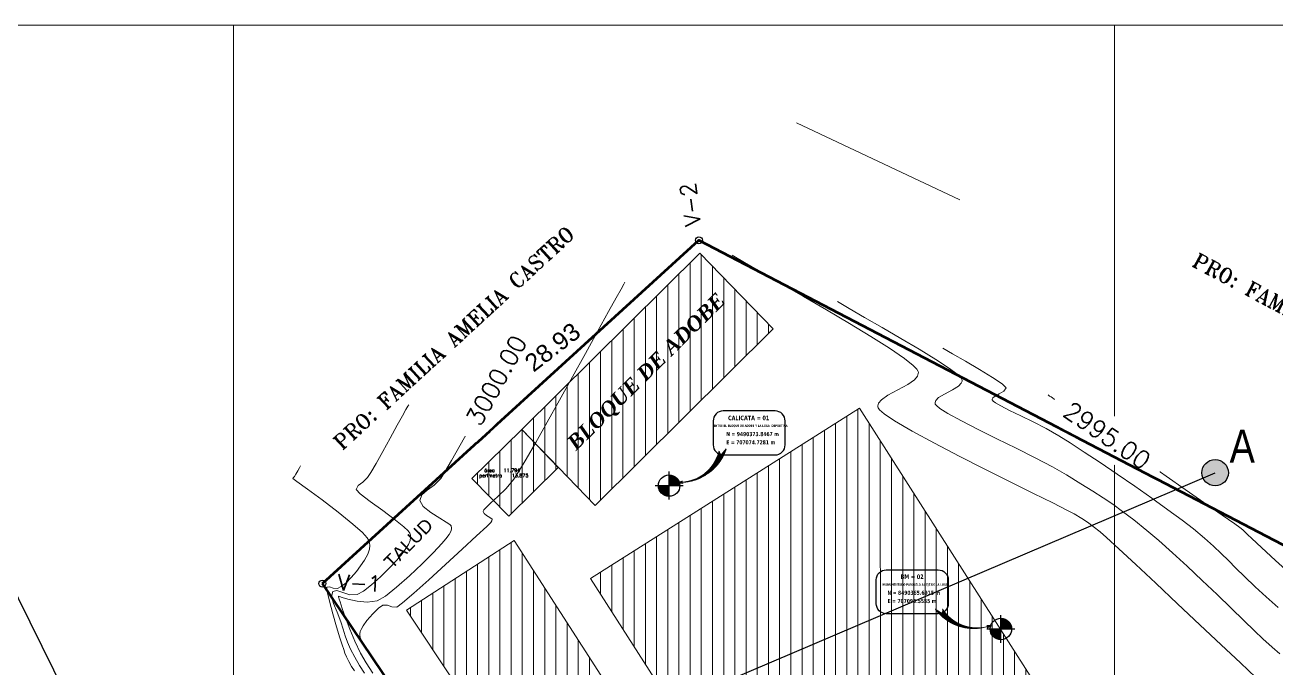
# Model space of a CAD drawing. Header units: metres. Extents: x 699753 to 708012, y 8489657 to 8490746.
# Drawn here: x 700920.5 to 700991.5, y 8490295.2 to 8490331.7 of the extents above; entities that cross this region are included whole.
import ezdxf
from ezdxf.enums import TextEntityAlignment as Align

# ---------------------------------------------------------------- set-up
doc = ezdxf.new("R2010")
doc.units = ezdxf.units.M
for name, color, linetype, lineweight in [('auxiliar', 1, 'Continuous', 9), ('BLOQUES', 7, 'Continuous', 60), ('COTAS', 40, 'Continuous', 5), ('detalles', 84, 'Continuous', 25), ('V-INTEREG', 5, 'Continuous', 5)]:
    doc.layers.add(name, color=color, linetype=linetype, lineweight=lineweight)
for name, color, linetype in [('C-ANNO-MATC-TEXT', 150, 'Continuous'), ('C-PROP-BRNG', 92, 'Continuous'), ('C-PROP-TEXT', 92, 'Continuous'), ('C-ROAD-TEXT', 11, 'Continuous'), ('C-SSWR-PIPE-PATT', 7, 'Continuous'), ('C-STRM-STRC', 170, 'Continuous'), ('C-TOPO', 7, 'Continuous'), ('C-TOPO-MAJR', 9, 'Continuous'), ('CALLES', 7, 'Continuous'), ('V-SITE-VEGE', 80, 'Continuous')]:
    doc.layers.add(name, color=color, linetype=linetype)
doc.styles.add('COTAS', font='arial.ttf')
doc.styles.add('MtXpl_Palatino_Linot', font='')
doc.styles.add('MtXpl_Verdana', font='')
doc.styles.add('ROMANT', font='romant.shx')
doc.styles.get("Standard").update_dxf_attribs({"font": 'simplex.shx'})
doc.styles.get('MtXpl_Palatino_Linot').set_extended_font_data('Palatino Linotype', italic=True, bold=True)
doc.styles.get('MtXpl_Verdana').set_extended_font_data('Verdana', bold=True)
pattern_1 = [(90, (-6116.1554, 124.0174), (-0.635, 0), [])]

# ---------------------------------------------------------------- blocks, each defined once
blk = doc.blocks.new('bm')
for p, q in [((0, -0.13), (0, 0.13)), ((-0.13, 0), (0.13, 0))]:
    blk.add_line(p, q)
at = {"const_width": 0.1}
for points in [[(-0.05, 0, 0.414214), (0, -0.05, 1)], [(0.05, 0, 0.414214), (0, 0.05, 1)]]:
    blk.add_lwpolyline(points, format="xyb", dxfattribs=at)
blk.add_circle((0, 0), 0.1)

msp = doc.modelspace()

# ---------------------------------------------------------------- hatches: boundary and pattern name
at = {"layer": 'BLOQUES', "lineweight": 0}
h = msp.add_hatch(dxfattribs=at)
h.set_pattern_fill('ANSI31', color=256, scale=0.2, angle=45)
h.set_pattern_definition(pattern_1)
h.paths.add_polyline_path([(700963.862, 8490278.166), (700959.837, 8490275.388), (700957.809, 8490278.44), (700956.21, 8490277.337), (700942.151, 8490298.488), (700948.269, 8490302.432)])
h.paths.add_polyline_path([(700963.097, 8490291.374), (700974.342, 8490293.422), (700974.104, 8490294.727), (700962.859, 8490292.679)], flags=24)
h.paths.add_polyline_path([(700956.889, 8490283.982), (700950.012, 8490294.225), (700948.598, 8490293.275), (700955.475, 8490283.032)], flags=24)
at = {"layer": 'V-INTEREG', "lineweight": 0}
h = msp.add_hatch(dxfattribs=at)
h.set_pattern_fill('ANSI31', color=8, scale=0.027191, angle=-193.68898, style=0)
h.set_pattern_definition([(211.311025, (700958.4820914, 8490301.949745), (0.0017663499, -0.0029038762), [])])
edge = h.paths.add_edge_path()
edge.add_line((700960.293, 8490307.642), (700960, 8490307.288))
edge.add_line((700960, 8490307.288), (700959.893, 8490307.518))
edge.add_arc((700957.642, 8490308.05), 2.313, 273.12699, 346.69952, ccw=False)
edge.add_arc((700957.672, 8490308.495), 2.757, 272.00472, 341.98112)
h.paths.add_polyline_path([(700957.824, 8490305.814), (700957.768, 8490305.74), (700957.847, 8490305.676), (700957.572, 8490305.712)])
h = msp.add_hatch(dxfattribs=at)
h.set_pattern_fill('ANSI31', color=8, scale=0.027191, angle=-212.68319, style=0)
h.set_pattern_definition([(192.31681, (700976.0441854, 8490293.741239), (0.0007250424, -0.003320663), [])])
edge = h.paths.add_edge_path()
edge.add_line((700972.16, 8490298.534), (700972.553, 8490298.295))
edge.add_line((700972.553, 8490298.295), (700972.579, 8490298.547))
edge.add_arc((700974.534, 8490299.783), 2.313, 212.2947, 285.86723)
edge.add_arc((700974.361, 8490300.194), 2.757, 217.0131, 286.98949, ccw=False)
h.paths.add_polyline_path([(700975.089, 8490297.609), (700975.167, 8490297.557), (700975.113, 8490297.471), (700975.362, 8490297.595)])

# ---------------------------------------------------------------- linework, layer by layer
at = {"flags": 128}
msp.add_lwpolyline([(700969.001, 8490253.084), (700948.205, 8490242.169), (700904.075, 8490331.706)], dxfattribs=at)
at = {"layer": 'BLOQUES', "lineweight": 0, "flags": 128}
for points in [[(700962.956, 8490314.449), (700952.854, 8490304.427), (700948.694, 8490308.732), (700958.796, 8490318.755)], [(700952.598, 8490300.279), (700968.767, 8490274.995), (700983.509, 8490285.394), (700967.856, 8490309.941)], [(700950.765, 8490306.588), (700947.953, 8490303.823), (700945.863, 8490305.948), (700948.694, 8490308.732)]]:
    msp.add_lwpolyline(points, close=True, dxfattribs=at)
msp.add_lwpolyline([(700963.862, 8490278.166), (700959.837, 8490275.388), (700957.809, 8490278.44), (700956.21, 8490277.337), (700942.151, 8490298.488), (700948.269, 8490302.432), (700963.862, 8490278.166)], dxfattribs=at)
at = {"layer": 'C-ANNO-MATC-TEXT', "lineweight": 9}
for p, q in [((700902.329, 8490331.706), (701062.329, 8490331.706)), ((700932.329, 8490201.706), (700932.329, 8490331.706)), ((700982.329, 8490201.706), (700982.329, 8490331.706))]:
    msp.add_line(p, q, dxfattribs=at)
at = {"layer": 'C-ROAD-TEXT', "color": 4, "linetype": 'Continuous', "lineweight": -3}
for points, elevation in [([(700959.556, 8490309.223), (700959.556, 8490307.865, 0.414214), (700960.123, 8490307.298), (700963.074, 8490307.298, 0.414214), (700963.641, 8490307.865), (700963.641, 8490309.223, 0.414214), (700963.074, 8490309.789), (700960.123, 8490309.789, 0.414214)], -3505.372), ([(700972.898, 8490300.204), (700972.898, 8490298.846, -0.414214), (700972.331, 8490298.28), (700969.38, 8490298.28, -0.414214), (700968.813, 8490298.846), (700968.813, 8490300.204, -0.414214), (700969.38, 8490300.77), (700972.331, 8490300.77, -0.414214)], -507.09)]:
    msp.add_lwpolyline(points, format="xyb", close=True, dxfattribs=dict(at, elevation=elevation))
at = {"layer": 'C-SSWR-PIPE-PATT'}
for centre in [(700958.749, 8490319.48), (700937.38, 8490299.985), (700937.38, 8490299.985)]:
    msp.add_circle(centre, 0.196, dxfattribs=at)
at = {"layer": 'C-TOPO', "color": 132, "linetype": 'Continuous', "lineweight": 0, "true_color": 0x00b8b8, "flags": 128}
for points, elevation in [([(700990.357, 8490294.665), (700989.48, 8490295.492), (700988.397, 8490296.514), (700987.184, 8490297.656), (700985.919, 8490298.846), (700984.679, 8490300.009), (700983.543, 8490301.072), (700982.586, 8490301.962), (700981.888, 8490302.604), (700981.526, 8490302.925), (700981.128, 8490303.238), (700980.808, 8490303.468), (700980.477, 8490303.683), (700980.046, 8490303.949), (700979.635, 8490304.167), (700978.833, 8490304.568), (700977.73, 8490305.113), (700976.416, 8490305.762), (700974.982, 8490306.479), (700973.518, 8490307.223), (700972.113, 8490307.956), (700970.859, 8490308.64), (700969.845, 8490309.236), (700969.267, 8490309.623), (700969.001, 8490309.849), (700968.913, 8490309.963), (700968.899, 8490310.009), (700968.899, 8490310.084), (700968.945, 8490310.228), (700969.113, 8490310.431), (700969.473, 8490310.684), (700970.042, 8490310.986), (700970.613, 8490311.292), (700970.977, 8490311.552), (700971.15, 8490311.763), (700971.2, 8490311.913), (700971.202, 8490311.992), (700971.19, 8490312.039), (700971.119, 8490312.156), (700970.9, 8490312.38), (700970.421, 8490312.762), (700969.571, 8490313.349), (700968.504, 8490314.028), (700967.288, 8490314.766), (700965.99, 8490315.532), (700964.678, 8490316.293), (700963.419, 8490317.017), (700962.281, 8490317.671), (700961.332, 8490318.225), (700960.638, 8490318.645)], 2998), ([(700954.551, 8490317.101), (700954.484, 8490316.981), (700954.331, 8490316.708), (700954.058, 8490316.218), (700953.626, 8490315.439), (700952.999, 8490314.303), (700952.304, 8490313.046), (700951.574, 8490311.727), (700950.84, 8490310.407), (700950.135, 8490309.146), (700949.491, 8490308.006), (700948.94, 8490307.047), (700948.513, 8490306.329), (700948.244, 8490305.913), (700947.808, 8490305.397), (700947.344, 8490304.937), (700946.924, 8490304.551), (700946.668, 8490304.308), (700946.549, 8490304.17), (700946.512, 8490304.102), (700946.508, 8490304.075), (700946.517, 8490304.035), (700946.565, 8490303.959), (700946.69, 8490303.854), (700946.885, 8490303.739), (700947.02, 8490303.653), (700946.994, 8490303.553), (700946.933, 8490303.453), (700946.707, 8490303.237), (700946.129, 8490302.697), (700945.314, 8490301.94), (700944.372, 8490301.074), (700943.418, 8490300.206), (700942.563, 8490299.443), (700941.921, 8490298.892), (700941.604, 8490298.659), (700941.323, 8490298.666), (700941.071, 8490298.76), (700940.802, 8490298.756), (700940.561, 8490298.588), (700940.24, 8490298.275), (700939.91, 8490297.892), (700939.689, 8490297.586), (700939.572, 8490297.384), (700939.526, 8490297.27), (700939.515, 8490297.222), (700939.508, 8490297.166), (700939.506, 8490297.064), (700939.529, 8490296.927), (700939.6, 8490296.759), (700939.731, 8490296.545), (700939.885, 8490296.287), (700940.08, 8490295.972), (700940.468, 8490295.384), (700940.983, 8490294.618)], 2999), ([(700991.718, 8490296), (700991.274, 8490296.375), (700990.746, 8490296.851), (700990.276, 8490297.298), (700989.666, 8490297.89), (700988.947, 8490298.59), (700988.152, 8490299.36), (700987.313, 8490300.166), (700986.463, 8490300.97), (700985.634, 8490301.736), (700984.858, 8490302.428), (700984.168, 8490303.009), (700983.424, 8490303.601), (700982.796, 8490304.082), (700982.232, 8490304.49), (700981.682, 8490304.865), (700981.096, 8490305.242), (700980.423, 8490305.662), (700979.612, 8490306.161), (700978.807, 8490306.622), (700977.833, 8490307.133), (700976.759, 8490307.671), (700975.656, 8490308.214), (700974.594, 8490308.74), (700973.642, 8490309.225), (700972.87, 8490309.649), (700972.43, 8490309.927), (700972.226, 8490310.094), (700972.159, 8490310.182), (700972.147, 8490310.218), (700972.149, 8490310.279), (700972.195, 8490310.393), (700972.354, 8490310.553), (700972.678, 8490310.752), (700973.148, 8490310.995), (700973.475, 8490311.198), (700973.637, 8490311.364), (700973.687, 8490311.483), (700973.69, 8490311.546), (700973.679, 8490311.586), (700973.612, 8490311.684), (700973.406, 8490311.878), (700972.962, 8490312.211), (700972.187, 8490312.72), (700971.24, 8490313.299), (700970.199, 8490313.913), (700969.139, 8490314.526), (700968.137, 8490315.102), (700967.27, 8490315.606), (700966.616, 8490316.001)], 2997), ([(700991.618, 8490298.628), (700990.936, 8490299.241), (700990.313, 8490299.813), (700989.716, 8490300.383), (700989.227, 8490300.866), (700988.802, 8490301.294), (700988.393, 8490301.699), (700987.955, 8490302.113), (700987.443, 8490302.566), (700986.81, 8490303.092), (700986.166, 8490303.591), (700985.367, 8490304.181), (700984.458, 8490304.831), (700983.482, 8490305.513), (700982.485, 8490306.198), (700981.512, 8490306.855), (700980.606, 8490307.456), (700979.814, 8490307.972), (700979.178, 8490308.372), (700978.458, 8490308.787), (700977.722, 8490309.172), (700977.016, 8490309.52), (700976.384, 8490309.825), (700975.874, 8490310.082), (700975.582, 8490310.249), (700975.448, 8490310.35), (700975.403, 8490310.405), (700975.396, 8490310.428), (700975.398, 8490310.466), (700975.436, 8490310.537), (700975.556, 8490310.636), (700975.784, 8490310.76), (700976.06, 8490310.918), (700976.177, 8490311.101), (700975.96, 8490311.328), (700975.416, 8490311.695), (700974.676, 8490312.143), (700973.872, 8490312.61), (700973.134, 8490313.036), (700972.593, 8490313.358)], 2996), ([(700942.276, 8490310.144), (700942.229, 8490310.061), (700942.121, 8490309.868), (700941.929, 8490309.522), (700941.631, 8490308.982), (700941.219, 8490308.237), (700940.803, 8490307.488), (700940.424, 8490306.815), (700940.125, 8490306.296), (700939.946, 8490306.011), (700939.667, 8490305.75), (700939.409, 8490305.56), (700939.304, 8490305.332), (700939.53, 8490305.077), (700940.082, 8490304.65), (700940.801, 8490304.13), (700941.528, 8490303.595), (700942.007, 8490303.211), (700942.254, 8490302.975), (700942.346, 8490302.852), (700942.366, 8490302.802), (700942.379, 8490302.736), (700942.388, 8490302.61), (700942.364, 8490302.433), (700942.271, 8490302.208), (700942.084, 8490301.924), (700941.849, 8490301.607), (700941.587, 8490301.294), (700941.176, 8490300.86), (700940.682, 8490300.378), (700940.17, 8490299.92), (700939.706, 8490299.558), (700939.356, 8490299.365), (700938.942, 8490299.356), (700938.542, 8490299.483), (700938.2, 8490299.593), (700937.962, 8490299.532), (700937.901, 8490299.257), (700938.011, 8490298.854), (700938.21, 8490298.36), (700938.418, 8490297.813), (700938.552, 8490297.397), (700938.676, 8490297.025), (700938.812, 8490296.66), (700938.983, 8490296.266), (700939.212, 8490295.805), (700939.48, 8490295.332), (700939.761, 8490294.899)], 3001), ([(700936.139, 8490306.666), (700936.121, 8490306.635), (700936.075, 8490306.553), (700935.99, 8490306.4), (700935.875, 8490306.196), (700935.797, 8490306.06), (700935.744, 8490306.009), (700935.703, 8490305.96), (700935.935, 8490305.79), (700936.536, 8490305.354), (700937.361, 8490304.743), (700938.268, 8490304.049), (700939.112, 8490303.363), (700939.646, 8490302.881), (700939.916, 8490302.588), (700940.016, 8490302.437), (700940.039, 8490302.377), (700940.054, 8490302.301), (700940.066, 8490302.152), (700940.044, 8490301.934), (700939.953, 8490301.653), (700939.767, 8490301.317), (700939.538, 8490300.995), (700939.307, 8490300.684), (700939.017, 8490300.329), (700938.72, 8490300.038), (700938.447, 8490299.828), (700938.232, 8490299.717), (700937.994, 8490299.729), (700937.779, 8490299.805), (700937.631, 8490299.789), (700937.651, 8490299.538), (700937.78, 8490298.987), (700937.974, 8490298.274), (700938.188, 8490297.535), (700938.377, 8490296.905), (700938.498, 8490296.52), (700938.587, 8490296.245), (700938.661, 8490296.03), (700938.748, 8490295.822), (700938.876, 8490295.564), (700939.036, 8490295.287), (700939.209, 8490295.03)], 3002)]:
    msp.add_lwpolyline(points, dxfattribs=dict(at, elevation=elevation))
at = {"layer": 'C-TOPO', "color": 20, "linetype": 'Continuous', "lineweight": 0, "flags": 128}
for points, elevation in [([(700948.413, 8490313.623), (700948.347, 8490313.504), (700948.197, 8490313.236), (700947.936, 8490312.768), (700947.534, 8490312.041), (700946.968, 8490311.017), (700946.367, 8490309.931), (700945.766, 8490308.85), (700945.203, 8490307.843), (700944.712, 8490306.981), (700944.331, 8490306.331), (700944.095, 8490305.962), (700943.714, 8490305.58), (700943.319, 8490305.299), (700943.015, 8490305.035), (700942.906, 8490304.703), (700943.099, 8490304.374), (700943.531, 8490304.033), (700944.046, 8490303.709), (700944.411, 8490303.482), (700944.605, 8490303.339), (700944.678, 8490303.261), (700944.693, 8490303.228), (700944.702, 8490303.176), (700944.704, 8490303.08), (700944.669, 8490302.946), (700944.569, 8490302.772), (700944.391, 8490302.53), (700944.159, 8490302.265), (700943.68, 8490301.763), (700943.039, 8490301.118), (700942.315, 8490300.425), (700941.593, 8490299.78), (700940.954, 8490299.278), (700940.48, 8490299.012), (700939.928, 8490298.938), (700939.348, 8490298.993), (700938.825, 8490299.112), (700938.505, 8490299.208), (700938.352, 8490299.259), (700938.301, 8490299.274), (700938.293, 8490299.274), (700938.29, 8490299.267), (700938.294, 8490299.238), (700938.312, 8490299.177), (700938.338, 8490299.105), (700938.385, 8490298.955), (700938.507, 8490298.581), (700938.694, 8490298.043), (700938.937, 8490297.402), (700939.225, 8490296.716), (700939.549, 8490296.046), (700939.87, 8490295.48), (700940.237, 8490294.896)], 3000), ([(700992.436, 8490300.423), (700991.475, 8490301.308), (700990.678, 8490302.041), (700990.12, 8490302.553), (700989.879, 8490302.775), (700989.729, 8490302.921), (700989.61, 8490303.038), (700989.452, 8490303.175), (700989.157, 8490303.384), (700988.446, 8490303.879), (700987.412, 8490304.597), (700986.149, 8490305.471), (700984.749, 8490306.439), (700983.308, 8490307.434), (700981.918, 8490308.394), (700980.673, 8490309.254), (700979.666, 8490309.948), (700978.992, 8490310.413), (700978.744, 8490310.584), (700978.693, 8490310.611), (700978.645, 8490310.638), (700978.605, 8490310.678), (700978.571, 8490310.715)], 2995)]:
    msp.add_lwpolyline(points, dxfattribs=dict(at, elevation=elevation))
at = {"layer": 'C-TOPO-MAJR', "color": 5, "linetype": 'Continuous', "lineweight": 9, "flags": 128}
msp.add_lwpolyline([(700964.284, 8490326.155), (700973.552, 8490321.775)], dxfattribs=at)
at = {"layer": 'V-SITE-VEGE', "flags": 128}
msp.add_lwpolyline([(700969.001, 8490253.084), (700937.38, 8490299.985), (700958.749, 8490319.48), (701024.289, 8490285.295), (700969.001, 8490253.084)], dxfattribs=at)

# ---------------------------------------------------------------- block references
at = {"layer": 'detalles', "linetype": 'Continuous', "xscale": 6.096, "yscale": 6.096, "zscale": 6.096}
for p in [(700957.057, 8490305.553), (700975.885, 8490297.411, 2998.282)]:
    msp.add_blockref('bm', p, dxfattribs=at)

# ---------------------------------------------------------------- texts
for s, p in [('         perímetro   13.875', (700944.943, 8490306.025)), ('área   11.794', (700946.571, 8490306.32))]:
    msp.add_text(s, height=0.2).set_placement(p)
at = {"layer": 'auxiliar', "char_height": 0.9, "attachment_point": 5}
for s, insert, rotation in [('\\A1;V-2', (700958.263, 8490321.51), 97.68051), ('\\A1;V-1', (700939.482, 8490300.018), 357.71533)]:
    msp.add_mtext(s, dxfattribs=dict(at, insert=insert, rotation=rotation))
at = {"layer": 'C-PROP-BRNG', "color": 42, "style": 'MtXpl_Palatino_Linot'}
msp.add_text('BLOQUE DE ADOBE', height=0.84375, rotation=44.76336, dxfattribs=at).set_placement((700951.776, 8490307.508))
at = {"layer": 'C-ROAD-TEXT', "color": 6, "style": 'MtXpl_Verdana', "width": 0.75}
for s, height, p in [('CALICATA = 01', 0.25781, (700960.402, 8490309.265, -3568.753)), ('ENTRE EL BLOQUE DE ADOBE Y LA LOSA  DEPORTIVA', 0.13091, (700959.578, 8490308.888, -3438.278)), ('N = 9490373.8467 m', 0.23438, (700960.3, 8490308.361, -3505.372)), ('E = 707074.7281 m', 0.23438, (700960.304, 8490307.894, -3505.372))]:
    msp.add_text(s, height=height, dxfattribs=at).set_placement(p)
at = {"layer": 'C-ROAD-TEXT', "color": 3, "style": 'MtXpl_Verdana', "width": 0.75}
for s, height, p in [('BM = 02', 0.2578, (700970.197, 8490300.25, -570.471)), ('MONUMENTADO PARALELO AL EJE DE LA LOSA', 0.13091, (700969.171, 8490299.863, -439.996)), ('N = 8490365.6915 m', 0.23438, (700969.448, 8490299.349, -507.09)), ('E = 707093.5555 m', 0.23438, (700969.456, 8490298.881, -507.09))]:
    msp.add_text(s, height=height, dxfattribs=at).set_placement(p)
at = {"layer": 'CALLES', "style": 'ROMANT'}
for s, rotation, p in [('PRO: FAMILIA AMELIA CASTRO', 42.59427, (700944.846, 8490313.94)), ('PRO: FAMILIA MUNARES', 331.81548, (700993.203, 8490315.041))]:
    msp.add_text(s, height=0.85, rotation=rotation, dxfattribs=at).set_placement(p, align=Align.MIDDLE)
at = {"layer": 'COTAS', "color": 1, "insert": (700942.266, 8490302.27, 3001), "char_height": 0.75, "attachment_point": 5, "rotation": 45.76382, "style": 'COTAS'}
msp.add_mtext('\\A1;TALUD ', dxfattribs=at)

# ---------------------------------------------------------------- next in the draw order: texts
at = {"layer": 'C-TOPO-MAJR', "color": 5, "linetype": 'Continuous', "lineweight": 9, "char_height": 1, "width": 5.96381, "attachment_point": 5, "bg_fill": 3, "box_fill_scale": 1.635, "bg_fill_color": 256, "bg_fill_true_color": 13158600, "bg_fill_transparency": 0}
for s, insert, rotation in [('3000.00', (700947.251, 8490311.529, 3000), 61.0736), ('2995.00', (700981.918, 8490308.394, 2995), 325.37492)]:
    msp.add_mtext(s, dxfattribs=dict(at, insert=insert, rotation=rotation))

# ---------------------------------------------------------------- next in the draw order: hatches: boundary and pattern name
at = {"layer": 'BLOQUES', "lineweight": 0}
h = msp.add_hatch(dxfattribs=at)
h.set_pattern_fill('ANSI31', color=256, scale=0.2, angle=45)
h.set_pattern_definition(pattern_1)
h.paths.add_polyline_path([(700962.956, 8490314.449), (700952.854, 8490304.427), (700948.694, 8490308.732), (700958.796, 8490318.755)])
h.paths.add_polyline_path([(700951.969, 8490306.91), (700960.922, 8490315.788), (700959.722, 8490316.998), (700950.77, 8490308.119)], flags=24)
h = msp.add_hatch(dxfattribs=at)
h.set_pattern_fill('ANSI31', color=256, scale=0.2, angle=45)
h.set_pattern_definition(pattern_1)
h.paths.add_polyline_path([(700952.598, 8490300.279), (700968.767, 8490274.995), (700983.509, 8490285.394), (700967.856, 8490309.941)])
h.paths.add_polyline_path([(700963.097, 8490291.374), (700974.342, 8490293.422), (700974.104, 8490294.727), (700962.859, 8490292.679)], flags=24)
h.paths.add_polyline_path([(700956.889, 8490283.982), (700950.012, 8490294.225), (700948.598, 8490293.275), (700955.475, 8490283.032)], flags=24)
h.paths.add_polyline_path([(700951.969, 8490306.91), (700960.922, 8490315.788), (700959.722, 8490316.998), (700950.77, 8490308.119)], flags=24)
h = msp.add_hatch(dxfattribs=at)
h.set_pattern_fill('ANSI31', color=256, scale=0.2, angle=45)
h.set_pattern_definition(pattern_1)
h.paths.add_polyline_path([(700950.765, 8490306.588), (700947.953, 8490303.823), (700945.863, 8490305.948), (700948.694, 8490308.732)])

# ---------------------------------------------------------------- next in the draw order: linework, layer by layer
at = {"flags": 128}
msp.add_lwpolyline([(700941.325, 8490286.344), (700988.046, 8490306.285)], dxfattribs=at)

# ---------------------------------------------------------------- next in the draw order: texts
at = {"insert": (700950.443, 8490313.417), "char_height": 1, "attachment_point": 5, "rotation": 37.70113, "style": 'COTAS'}
msp.add_mtext('28.93', dxfattribs=at)

# ---------------------------------------------------------------- next in the draw order: texts
at = {"layer": 'C-PROP-TEXT', "color": 253, "linetype": 'Continuous', "lineweight": -3, "insert": (700988.868, 8490307.795, 4), "char_height": 1.875, "attachment_point": 4, "bg_fill": 3, "box_fill_scale": 1.254, "bg_fill_color": 256, "bg_fill_true_color": 13158600, "bg_fill_transparency": 0}
msp.add_mtext('{\\fArial Narrow|b0|i0|c0|p34;\\C30;A}', dxfattribs=at)

# ---------------------------------------------------------------- next in the draw order: hatches: boundary and pattern name
h = msp.add_hatch(color=256)
h.dxf.hatch_style = 1
h.set_gradient(color1=(0, 0, 255), color2=(255, 255, 0), tint=1, name='INVSPHERICAL')
h.paths.add_polyline_path([(700987.296, 8490306.285, 1), (700988.796, 8490306.285, 1)])

# ---------------------------------------------------------------- next in the draw order: linework, layer by layer
msp.add_circle((700988.046, 8490306.285), 0.75)
at = {"layer": 'C-STRM-STRC', "lineweight": 50, "flags": 128}
msp.add_lwpolyline([(700937.38, 8490299.985), (700958.749, 8490319.48), (701027.124, 8490283.817), (700970.815, 8490250.393), (700937.38, 8490299.985)], dxfattribs=at)

doc.saveas('drawing.dxf')
